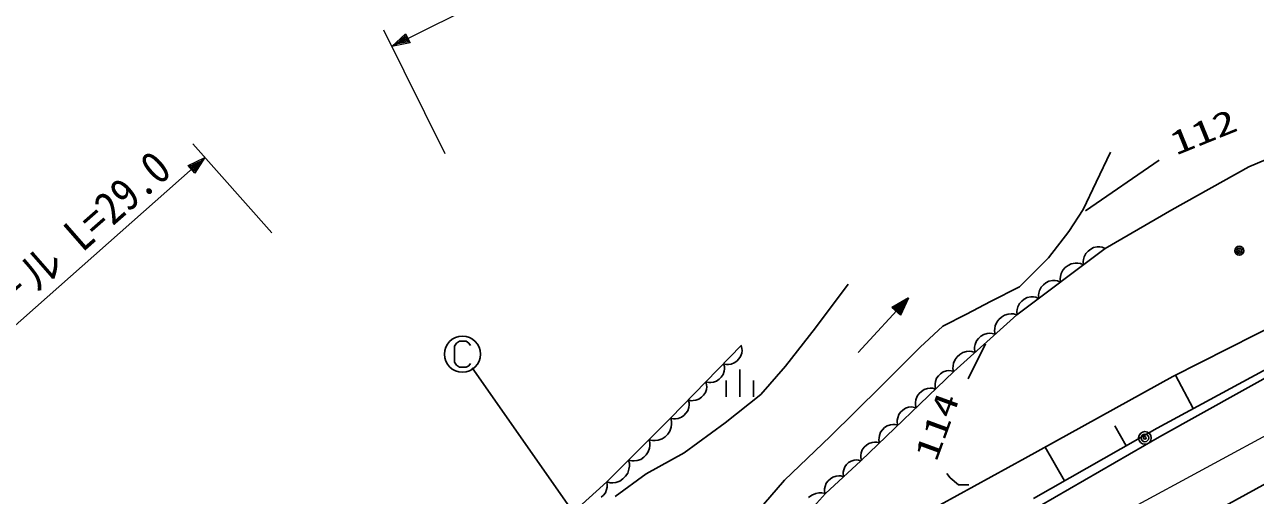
# Model space of a CAD drawing. Units: millimetres, scale not verified. Extents: x 40000 to 680000, y 20000 to 380000.
# Drawn here: x 131852 to 199967, y 294448 to 320492 of the extents above; entities that cross this region are included whole.
import ezdxf
from ezdxf.enums import TextEntityAlignment as Align

# ---------------------------------------------------------------- set-up
doc = ezdxf.new("R2010")
doc.units = ezdxf.units.MM
doc.header["$LTSCALE"] = 1000
doc.linetypes.add('CHAIN', pattern=[18.5, 12, -1.5, 3.5, -1.5])
for name, color, linetype, lineweight in [('M-BGD', 7, 'Continuous', 25), ('M-BGD-EXST', 7, 'Continuous', 25), ('M-BMK', 2, 'CHAIN', 13), ('M-STR-HTXT', 7, 'Continuous', 13)]:
    doc.layers.add(name, color=color, linetype=linetype, lineweight=lineweight)
doc.styles.add('ＭＳ ゴシック', font='')
doc.styles.get('ＭＳ ゴシック').set_extended_font_data('MS Gothic')

msp = doc.modelspace()

# ---------------------------------------------------------------- linework, layer by layer
at = {"layer": 'M-BGD'}
for p, q in [((199603, 312631), (203070, 314076)), ((191147, 311773), (191953, 313437)), ((190564, 310196), (194638, 312990)), ((195352, 310237), (199603, 312631)), ((190441, 310261), (191147, 311773)), ((189634, 309051), (190441, 310261)), ((191651, 308108), (195352, 310237)), ((188525, 307595), (189634, 309051)), ((191651, 308108), (186761, 304428)), ((190709, 307963), (190583, 307831)), ((190853, 308071), (190709, 307963)), ((191015, 308155), (190853, 308071)), ((191213, 308192), (191015, 308155)), ((191363, 308192), (191213, 308192)), ((191489, 308174), (191363, 308192)), ((191651, 308108), (191489, 308174)), ((186912, 305982), (188525, 307595)), ((189774, 307257), (189601, 307167)), ((189985, 307295), (189774, 307257)), ((190145, 307296), (189985, 307295)), ((190279, 307277), (190145, 307296)), ((190452, 307206), (190279, 307277)), ((190452, 307506), (190434, 307380)), ((190434, 307380), (190452, 307206)), ((190494, 307651), (190452, 307506)), ((190583, 307831), (190494, 307651)), ((189173, 306564), (189154, 306430)), ((189218, 306718), (189173, 306564)), ((189314, 306910), (189218, 306718)), ((189448, 307051), (189314, 306910)), ((189601, 307167), (189448, 307051)), ((175619, 303713), (177434, 306133)), ((185299, 305175), (186912, 305982)), ((188106, 305967), (188017, 305786)), ((188232, 306099), (188106, 305967)), ((188376, 306207), (188232, 306099)), ((188538, 306291), (188376, 306207)), ((188736, 306328), (188538, 306291)), ((188886, 306328), (188736, 306328)), ((189012, 306310), (188886, 306328)), ((189174, 306244), (189012, 306310)), ((189154, 306430), (189174, 306244)), ((177988, 302346), (180761, 305371)), ((180761, 305371), (179850, 304850)), ((180680, 305282), (179921, 304839)), ((180599, 305194), (179992, 304828)), ((180287, 304557), (180599, 305194)), ((180304, 304487), (180680, 305282)), ((180321, 304417), (180761, 305371)), ((183988, 304470), (185299, 305175)), ((187034, 305197), (186908, 305065)), ((187177, 305305), (187034, 305197)), ((187339, 305389), (187177, 305305)), ((187537, 305426), (187339, 305389)), ((187687, 305426), (187537, 305426)), ((187813, 305408), (187687, 305426)), ((187975, 305342), (187813, 305408)), ((187975, 305642), (187957, 305516)), ((187957, 305516), (187975, 305342)), ((188017, 305786), (187975, 305642)), ((195399, 301025), (203888, 305330)), ((179850, 304850), (180321, 304417)), ((179921, 304839), (180304, 304487)), ((179992, 304828), (180287, 304557)), ((180518, 305105), (180063, 304817)), ((180063, 304817), (180270, 304627)), ((180437, 305017), (180135, 304806)), ((180135, 304806), (180253, 304698)), ((180329, 304899), (180206, 304795)), ((180206, 304795), (180235, 304768)), ((180235, 304768), (180329, 304899)), ((180253, 304698), (180437, 305017)), ((180270, 304627), (180518, 305105)), ((186287, 304476), (186080, 304419)), ((186447, 304490), (186287, 304476)), ((186582, 304483), (186447, 304490)), ((186761, 304428), (186582, 304483)), ((186776, 304740), (186759, 304614)), ((186759, 304614), (186777, 304440)), ((186818, 304884), (186776, 304740)), ((186908, 305065), (186818, 304884)), ((181417, 302655), (182677, 303814)), ((182677, 303814), (183988, 304470)), ((186761, 304428), (183282, 301302)), ((185573, 303834), (185542, 303678)), ((185652, 304034), (185573, 303834)), ((185773, 304186), (185652, 304034)), ((185916, 304315), (185773, 304186)), ((186080, 304419), (185916, 304315)), ((173955, 301596), (175619, 303713)), ((184645, 303132), (184531, 302989)), ((184779, 303252), (184645, 303132)), ((184933, 303350), (184779, 303252)), ((185127, 303404), (184933, 303350)), ((185276, 303417), (185127, 303404)), ((185403, 303410), (185276, 303417)), ((185571, 303359), (185403, 303410)), ((185542, 303678), (185535, 303542)), ((185535, 303542), (185571, 303359)), ((167603, 298722), (171535, 302756)), ((171554, 302574), (171512, 302732)), ((171538, 302316), (171556, 302455)), ((171556, 302455), (171554, 302574)), ((179249, 300487), (181417, 302655)), ((185037, 302829), (184075, 300901)), ((184428, 302655), (184421, 302528)), ((184421, 302528), (184455, 302356)), ((184457, 302802), (184428, 302655)), ((184531, 302989), (184457, 302802)), ((202558, 302502), (194522, 298172)), ((170951, 301715), (171129, 301777)), ((171129, 301777), (171266, 301877)), ((171266, 301877), (171383, 301998)), ((171383, 301998), (171480, 302138)), ((171480, 302138), (171538, 302316)), ((183267, 301763), (183236, 301606)), ((183346, 301962), (183267, 301763)), ((183467, 302114), (183346, 301962)), ((183610, 302243), (183467, 302114)), ((183774, 302347), (183610, 302243)), ((183981, 302404), (183774, 302347)), ((184141, 302418), (183981, 302404)), ((184276, 302411), (184141, 302418)), ((184455, 302356), (184276, 302411)), ((194661, 297690), (202627, 302126)), ((170406, 300995), (170503, 301135)), ((170503, 301135), (170560, 301314)), ((170577, 301572), (170535, 301730)), ((170535, 301730), (170694, 301692)), ((170560, 301314), (170578, 301453)), ((170578, 301453), (170577, 301572)), ((170694, 301692), (170813, 301693)), ((170813, 301693), (170951, 301715)), ((171435, 301405), (171435, 299905)), ((172594, 300033), (173955, 301596)), ((183282, 301302), (178140, 296362)), ((182547, 301179), (182426, 301062)), ((182687, 301275), (182547, 301179)), ((182867, 301331), (182687, 301275)), ((183006, 301348), (182867, 301331)), ((183124, 301345), (183006, 301348)), ((183282, 301302), (183124, 301345)), ((183236, 301606), (183229, 301470)), ((183229, 301470), (183265, 301287)), ((196531, 299254), (195539, 301096)), ((169599, 300569), (169558, 300727)), ((169558, 300727), (169717, 300690)), ((169583, 300312), (169601, 300450)), ((169601, 300450), (169599, 300569)), ((169717, 300690), (169835, 300691)), ((169835, 300691), (169974, 300713)), ((169974, 300713), (170151, 300774)), ((170151, 300774), (170289, 300875)), ((170289, 300875), (170406, 300995)), ((170685, 300805), (170685, 299905)), ((172185, 300805), (172185, 299905)), ((176426, 297714), (179249, 300487)), ((182238, 300610), (182236, 300492)), ((182236, 300492), (182272, 300332)), ((182261, 300749), (182238, 300610)), ((182324, 300926), (182261, 300749)), ((182426, 301062), (182324, 300926)), ((187218, 296505), (195399, 301025)), ((168622, 299567), (168580, 299725)), ((168580, 299725), (168739, 299687)), ((168858, 299689), (168996, 299710)), ((168996, 299710), (169174, 299772)), ((169174, 299772), (169311, 299873)), ((169311, 299873), (169428, 299993)), ((169428, 299993), (169526, 300133)), ((169526, 300133), (169583, 300312)), ((170628, 298470), (172594, 300033)), ((181179, 299739), (181154, 299591)), ((181246, 299929), (181179, 299739)), ((181355, 300075), (181246, 299929)), ((181485, 300200), (181355, 300075)), ((181635, 300303), (181485, 300200)), ((181828, 300363), (181635, 300303)), ((181976, 300381), (181828, 300363)), ((182104, 300378), (181976, 300381)), ((182272, 300332), (182104, 300378)), ((168451, 298990), (168548, 299130)), ((168548, 299130), (168605, 299309)), ((168605, 299309), (168624, 299448)), ((168624, 299448), (168622, 299567)), ((168739, 299687), (168858, 299689)), ((180334, 299053), (180233, 298916)), ((180456, 299169), (180334, 299053)), ((180596, 299266), (180456, 299169)), ((180776, 299321), (180596, 299266)), ((180914, 299338), (180776, 299321)), ((181033, 299336), (180914, 299338)), ((181191, 299293), (181033, 299336)), ((181154, 299591), (181152, 299464)), ((181152, 299464), (181191, 299293)), ((164074, 295193), (167603, 298722)), ((167603, 298722), (167762, 298685)), ((167658, 298537), (167610, 298729)), ((167634, 298224), (167658, 298392)), ((167658, 298392), (167658, 298537)), ((167762, 298685), (167881, 298686)), ((167881, 298686), (168019, 298708)), ((168019, 298708), (168197, 298769)), ((168197, 298769), (168334, 298870)), ((168334, 298870), (168451, 298990)), ((168359, 296807), (170628, 298470)), ((179766, 298351), (179587, 298296)), ((179905, 298368), (179766, 298351)), ((180024, 298366), (179905, 298368)), ((180181, 298323), (180024, 298366)), ((180147, 298601), (180145, 298482)), ((180145, 298482), (180181, 298323)), ((180170, 298739), (180147, 298601)), ((180233, 298916), (180170, 298739)), ((167129, 297575), (167297, 297695)), ((167297, 297695), (167441, 297839)), ((167441, 297839), (167562, 298008)), ((167562, 298008), (167634, 298224)), ((173905, 295294), (176426, 297714)), ((179160, 297769), (179138, 297631)), ((179223, 297946), (179160, 297769)), ((179325, 298083), (179223, 297946)), ((179446, 298199), (179325, 298083)), ((179587, 298296), (179446, 298199)), ((181212, 289934), (194661, 297690)), ((194522, 298172), (187696, 294271)), ((192816, 297197), (192190, 298291)), ((166362, 296848), (166430, 297052)), ((166453, 297346), (166408, 297527)), ((166408, 297527), (166600, 297479)), ((166430, 297052), (166453, 297210)), ((166453, 297210), (166453, 297346)), ((166600, 297479), (166744, 297479)), ((166744, 297479), (166912, 297503)), ((166912, 297503), (167129, 297575)), ((178315, 297113), (178214, 296976)), ((178437, 297229), (178315, 297113)), ((178577, 297326), (178437, 297229)), ((178756, 297381), (178577, 297326)), ((178895, 297398), (178756, 297381)), ((179014, 297396), (178895, 297398)), ((179172, 297353), (179014, 297396)), ((179138, 297631), (179135, 297512)), ((179135, 297512), (179172, 297353)), ((189403, 295246), (188332, 297120)), ((165324, 296203), (165276, 296395)), ((165276, 296395), (165457, 296350)), ((165457, 296350), (165593, 296350)), ((165593, 296350), (165751, 296373)), ((165751, 296373), (165955, 296441)), ((165955, 296441), (166113, 296554)), ((166113, 296554), (166249, 296690)), ((166242, 295647), (168359, 296807)), ((166249, 296690), (166362, 296848)), ((178140, 296362), (176174, 294547)), ((177587, 296347), (177455, 296260)), ((177755, 296396), (177587, 296347)), ((177884, 296409), (177755, 296396)), ((177994, 296404), (177884, 296409)), ((178140, 296362), (177994, 296404)), ((178128, 296661), (178126, 296543)), ((178126, 296543), (178162, 296383)), ((178151, 296799), (178128, 296661)), ((178214, 296976), (178151, 296799)), ((179675, 292372), (187218, 296505)), ((203831, 296919), (197347, 293348)), ((164528, 294387), (166242, 295647)), ((165108, 295506), (165228, 295674)), ((165228, 295674), (165300, 295891)), ((165300, 295891), (165324, 296059)), ((165324, 296059), (165324, 296203)), ((177158, 295739), (177154, 295628)), ((177154, 295628), (177184, 295480)), ((177182, 295867), (177158, 295739)), ((177243, 296030), (177182, 295867)), ((177340, 296155), (177243, 296030)), ((177455, 296260), (177340, 296155)), ((160948, 292370), (164074, 295193)), ((164097, 295025), (164065, 295185)), ((164074, 295193), (164266, 295145)), ((164091, 294906), (164097, 295025)), ((164266, 295145), (164411, 295145)), ((164411, 295145), (164579, 295169)), ((164579, 295169), (164795, 295241)), ((164795, 295241), (164964, 295362)), ((164964, 295362), (165108, 295506)), ((172040, 293126), (173905, 295294)), ((176153, 294947), (176127, 294809)), ((176219, 295122), (176153, 294947)), ((176324, 295257), (176219, 295122)), ((176447, 295371), (176324, 295257)), ((176589, 295464), (176447, 295371)), ((176770, 295516), (176589, 295464)), ((176909, 295531), (176770, 295516)), ((177028, 295526), (176909, 295531)), ((177184, 295480), (177028, 295526)), ((163765, 294348), (163890, 294461)), ((163890, 294461), (163995, 294594)), ((163995, 294594), (164064, 294769)), ((164064, 294769), (164091, 294906)), ((176174, 294547), (173754, 291875)), ((175413, 294458), (175242, 294322)), ((175638, 294546), (175413, 294458)), ((175815, 294580), (175638, 294546)), ((175968, 294588), (175815, 294580)), ((176174, 294547), (175968, 294588)), ((176127, 294809), (176123, 294690)), ((176123, 294690), (176156, 294530))]:
    msp.add_line(p, q, dxfattribs=at)
msp.add_lwpolyline([(182888, 295667), (183081, 295411), (183540, 295038), (184103, 295033)], dxfattribs=at)
for centre, radius in [((199073, 307979), 250), ((199073, 307979), 150), ((199073, 307979), 50), ((193852, 297627), 350), ((193852, 297627), 210), ((193852, 297627), 70)]:
    msp.add_circle(centre, radius, dxfattribs=at)
at = {"layer": 'M-BGD-EXST'}
for p, q in [((155761, 302860), (155641, 302700)), ((155641, 302700), (155641, 301820)), ((155921, 302980), (155761, 302860)), ((156281, 302980), (155921, 302980)), ((156441, 302860), (156281, 302980)), ((156521, 302740), (156441, 302860)), ((155641, 301820), (155761, 301660)), ((155761, 301660), (155921, 301540)), ((155921, 301540), (156281, 301540)), ((156281, 301540), (156441, 301620)), ((156441, 301620), (156521, 301740)), ((156625, 301498), (168924, 283975))]:
    msp.add_line(p, q, dxfattribs=at)
msp.add_circle((156081, 302260), 1000, dxfattribs=at)
at = {"layer": 'M-BMK'}
msp.add_line((176775, 284861), (202667, 298932), dxfattribs=at)
at = {"layer": 'M-STR-HTXT'}
for p, q in [((152170, 319285), (208300, 347289)), ((155135, 313344), (151724, 320180)), ((152170, 319285), (152940, 319982)), ((153190, 319481), (152170, 319285)), ((152421, 319410), (152940, 319893)), ((153119, 319535), (152421, 319410)), ((152564, 319482), (152940, 319803)), ((153047, 319589), (152564, 319482)), ((152779, 319589), (152940, 319714)), ((152976, 319642), (152779, 319589)), ((152940, 319982), (153190, 319481)), ((152940, 319893), (153119, 319535)), ((152940, 319803), (153047, 319589)), ((152940, 319714), (152976, 319642)), ((141169, 313892), (145527, 308970)), ((122881, 296365), (141832, 313144)), ((140898, 312690), (141832, 313144)), ((141269, 312271), (140898, 312690)), ((140981, 312657), (141622, 312958)), ((141246, 312358), (140981, 312657)), ((141064, 312624), (141503, 312852)), ((141147, 312590), (141323, 312693)), ((141323, 312693), (141200, 312530)), ((141503, 312852), (141223, 312444)), ((141622, 312958), (141246, 312358)), ((141832, 313144), (141269, 312271)), ((141223, 312444), (141064, 312624)), ((141200, 312530), (141147, 312590))]:
    msp.add_line(p, q, dxfattribs=at)

# ---------------------------------------------------------------- texts
at = {"layer": 'M-BGD', "style": 'ＭＳ ゴシック', "width": 1.4}
for s, rotation, p in [('112', 22, (195728, 312876)), ('114', 69.9, (182683, 296128))]:
    msp.add_text(s, height=1320, rotation=rotation, dxfattribs=at).set_placement(p, align=Align.BOTTOM_LEFT)
at = {"layer": 'M-STR-HTXT', "style": 'ＭＳ ゴシック', "width": 0.9}
msp.add_text('ガ－ドレ－ル L=29.0', height=1833, rotation=41.2, dxfattribs=at).set_placement((124396, 297801), align=Align.BOTTOM_LEFT)

doc.saveas('drawing.dxf')
